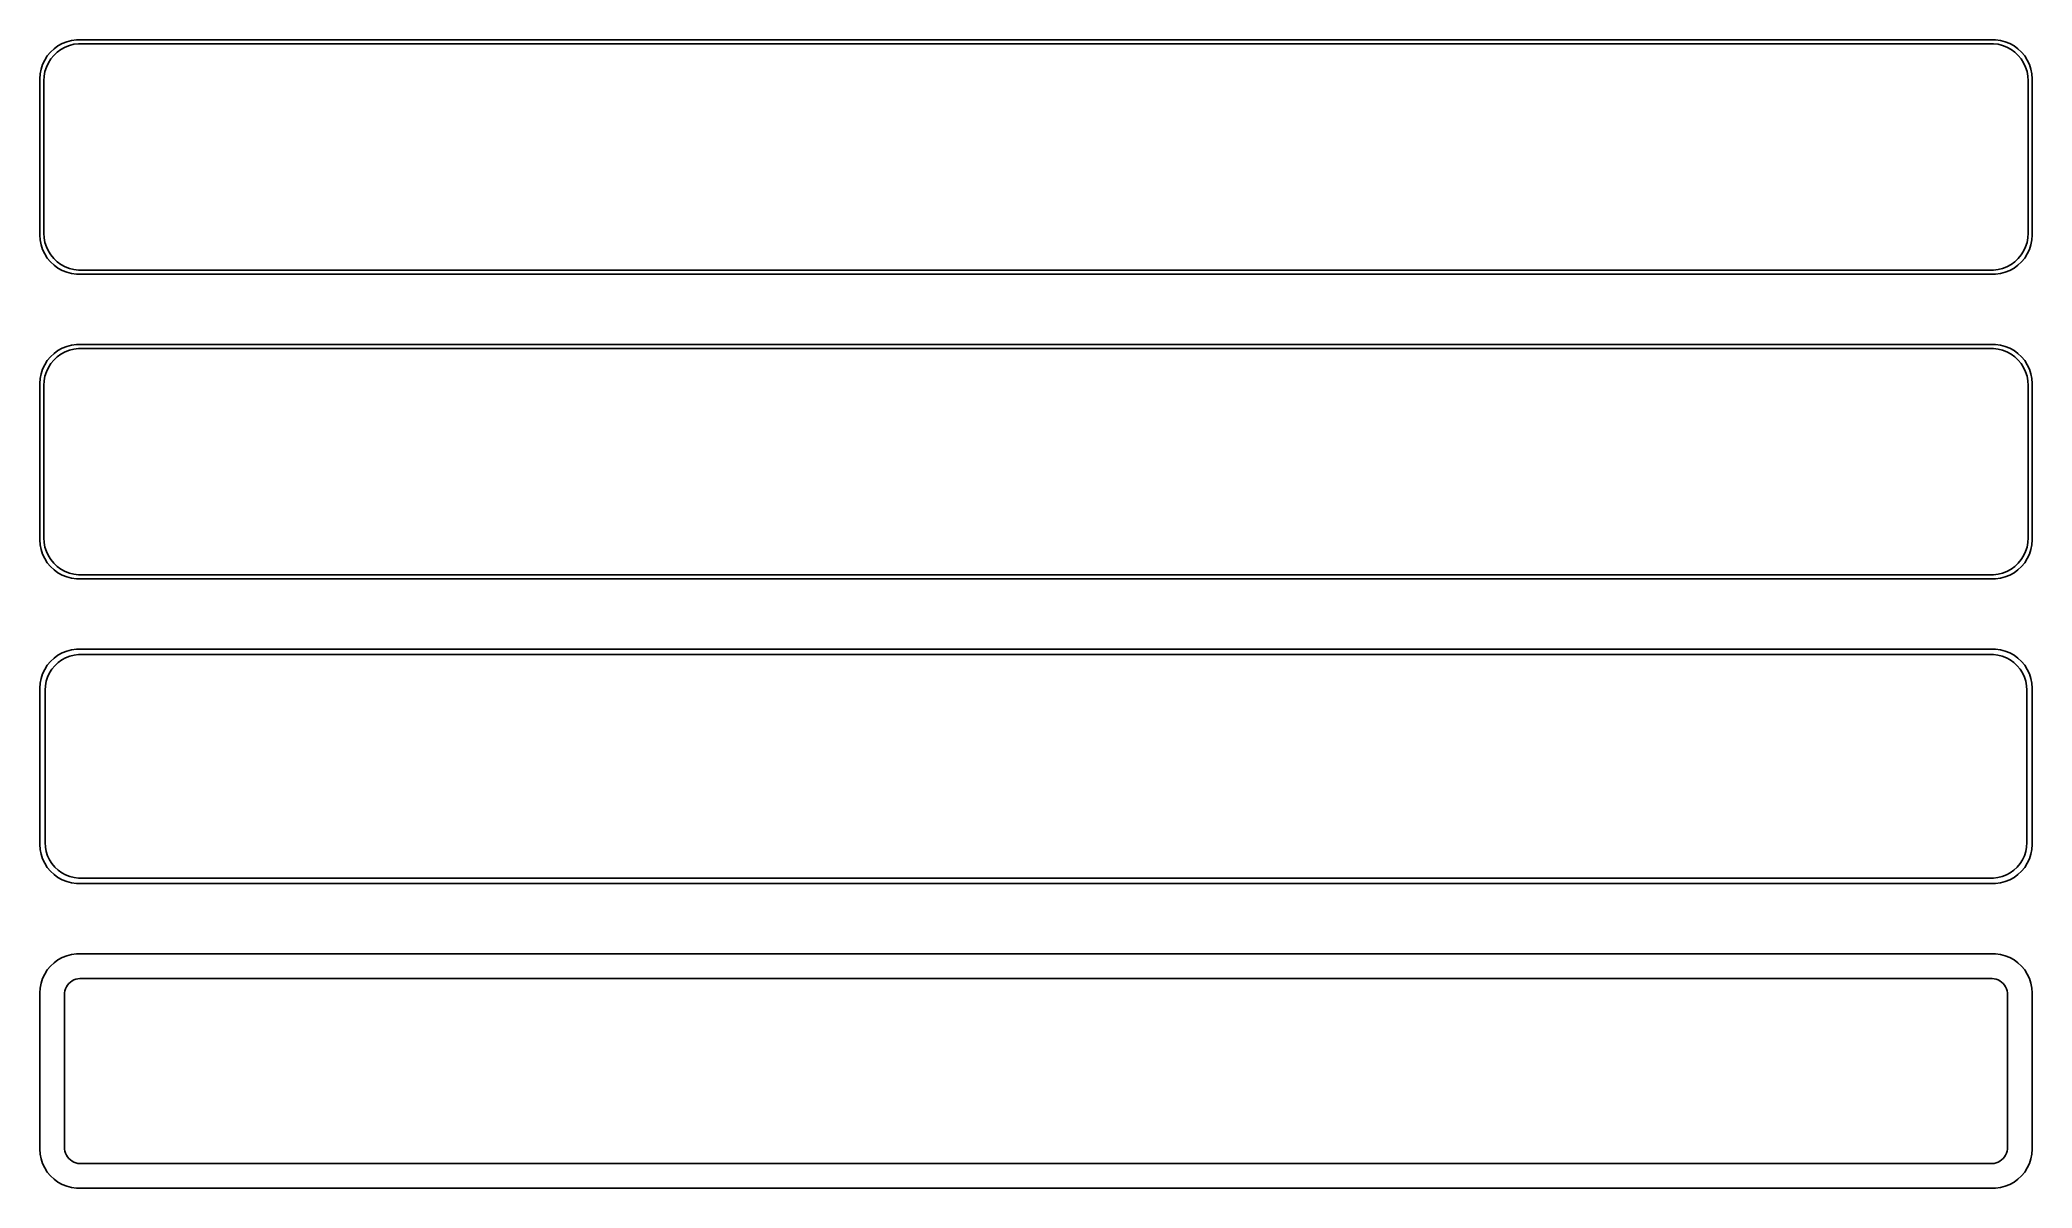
# Model space of a CAD drawing. Header units: metres. Extents: x -128 to 128, y 141 to 288.
import ezdxf

# ---------------------------------------------------------------- set-up
doc = ezdxf.new("R2010")
doc.units = ezdxf.units.M

msp = doc.modelspace()

# ---------------------------------------------------------------- linework, layer by layer
for p, q in [((-126.545, 285.939), (-126.882, 285.409)), ((-126.145, 286.423), (-126.545, 285.939)), ((-125.687, 286.853), (-126.145, 286.423)), ((-126.093, 285.542), (-125.713, 286.002)), ((-125.713, 286.002), (-125.278, 286.41)), ((-125.179, 287.222), (-125.687, 286.853)), ((-125.278, 286.41), (-124.795, 286.761)), ((-124.629, 287.524), (-125.179, 287.222)), ((-124.795, 286.761), (-124.272, 287.048)), ((-124.045, 287.755), (-124.629, 287.524)), ((-124.272, 287.048), (-123.718, 287.268)), ((-123.437, 287.911), (-124.045, 287.755)), ((-123.718, 287.268), (-123.14, 287.416)), ((-122.814, 287.99), (-123.437, 287.911)), ((-123.14, 287.416), (-122.548, 287.491)), ((122.814, 287.99), (-122.814, 287.99)), ((-122.548, 287.491), (122.548, 287.491)), ((122.548, 287.491), (123.14, 287.416)), ((123.437, 287.911), (122.814, 287.99)), ((123.14, 287.416), (123.718, 287.268)), ((124.045, 287.755), (123.437, 287.911)), ((123.718, 287.268), (124.272, 287.048)), ((124.629, 287.524), (124.045, 287.755)), ((124.272, 287.048), (124.795, 286.761)), ((125.179, 287.222), (124.629, 287.524)), ((124.795, 286.761), (125.278, 286.41)), ((125.687, 286.853), (125.179, 287.222)), ((125.278, 286.41), (125.713, 286.002)), ((126.145, 286.423), (125.687, 286.853)), ((125.713, 286.002), (126.093, 285.542)), ((126.545, 285.939), (126.145, 286.423)), ((126.882, 285.409), (126.545, 285.939)), ((-127.461, 283.627), (-127.5, 283)), ((-127.343, 284.243), (-127.461, 283.627)), ((-127.149, 284.841), (-127.343, 284.243)), ((-126.882, 285.409), (-127.149, 284.841)), ((-127, 282.75), (-126.963, 283.345)), ((-126.963, 283.345), (-126.851, 283.931)), ((-126.851, 283.931), (-126.666, 284.499)), ((-126.666, 284.499), (-126.412, 285.038)), ((-126.412, 285.038), (-126.093, 285.542)), ((126.093, 285.542), (126.412, 285.038)), ((126.412, 285.038), (126.666, 284.499)), ((126.666, 284.499), (126.851, 283.931)), ((126.851, 283.931), (126.963, 283.345)), ((127.149, 284.841), (126.882, 285.409)), ((126.963, 283.345), (127, 282.75)), ((127.343, 284.243), (127.149, 284.841)), ((127.461, 283.627), (127.343, 284.243)), ((127.5, 283), (127.461, 283.627)), ((-127.5, 283), (-127.5, 263)), ((-127, 263.25), (-127, 282.75)), ((127, 282.75), (127, 263.25)), ((127.5, 263), (127.5, 283)), ((-127.5, 263), (-127.461, 262.373)), ((-126.963, 262.655), (-127, 263.25)), ((-126.851, 262.069), (-126.963, 262.655)), ((126.963, 262.655), (126.851, 262.069)), ((127, 263.25), (126.963, 262.655)), ((127.461, 262.373), (127.5, 263)), ((-127.461, 262.373), (-127.343, 261.757)), ((-127.343, 261.757), (-127.149, 261.159)), ((-127.149, 261.159), (-126.882, 260.591)), ((-126.882, 260.591), (-126.545, 260.061)), ((-126.666, 261.501), (-126.851, 262.069)), ((-126.412, 260.962), (-126.666, 261.501)), ((-126.093, 260.458), (-126.412, 260.962)), ((-125.713, 259.998), (-126.093, 260.458)), ((126.093, 260.458), (125.713, 259.998)), ((126.412, 260.962), (126.093, 260.458)), ((126.666, 261.501), (126.412, 260.962)), ((126.545, 260.061), (126.882, 260.591)), ((126.851, 262.069), (126.666, 261.501)), ((126.882, 260.591), (127.149, 261.159)), ((127.149, 261.159), (127.343, 261.757)), ((127.343, 261.757), (127.461, 262.373)), ((-126.545, 260.061), (-126.145, 259.577)), ((-126.145, 259.577), (-125.687, 259.147)), ((-125.278, 259.59), (-125.713, 259.998)), ((-125.687, 259.147), (-125.179, 258.778)), ((-124.795, 259.239), (-125.278, 259.59)), ((-125.179, 258.778), (-124.629, 258.476)), ((-124.272, 258.952), (-124.795, 259.239)), ((-124.629, 258.476), (-124.045, 258.245)), ((-123.718, 258.732), (-124.272, 258.952)), ((-124.045, 258.245), (-123.437, 258.089)), ((-123.14, 258.584), (-123.718, 258.732)), ((-123.437, 258.089), (-122.814, 258.01)), ((-122.548, 258.509), (-123.14, 258.584)), ((-122.814, 258.01), (122.814, 258.01)), ((122.548, 258.509), (-122.548, 258.509)), ((123.14, 258.584), (122.548, 258.509)), ((122.814, 258.01), (123.437, 258.089)), ((123.718, 258.732), (123.14, 258.584)), ((123.437, 258.089), (124.045, 258.245)), ((124.272, 258.952), (123.718, 258.732)), ((124.045, 258.245), (124.629, 258.476)), ((124.795, 259.239), (124.272, 258.952)), ((124.629, 258.476), (125.179, 258.778)), ((125.278, 259.59), (124.795, 259.239)), ((125.179, 258.778), (125.687, 259.147)), ((125.713, 259.998), (125.278, 259.59)), ((125.687, 259.147), (126.145, 259.577)), ((126.145, 259.577), (126.545, 260.061)), ((-126.145, 247.423), (-126.545, 246.939)), ((-125.687, 247.853), (-126.145, 247.423)), ((-125.713, 247.002), (-125.278, 247.41)), ((-125.179, 248.222), (-125.687, 247.853)), ((-125.278, 247.41), (-124.795, 247.761)), ((-124.629, 248.524), (-125.179, 248.222)), ((-124.795, 247.761), (-124.272, 248.048)), ((-124.045, 248.755), (-124.629, 248.524)), ((-124.272, 248.048), (-123.718, 248.268)), ((-123.437, 248.911), (-124.045, 248.755)), ((-123.718, 248.268), (-123.14, 248.416)), ((-122.814, 248.99), (-123.437, 248.911)), ((-123.14, 248.416), (-122.548, 248.491)), ((122.814, 248.99), (-122.814, 248.99)), ((-122.548, 248.491), (122.548, 248.491)), ((122.548, 248.491), (123.14, 248.416)), ((123.437, 248.911), (122.814, 248.99)), ((123.14, 248.416), (123.718, 248.268)), ((124.045, 248.755), (123.437, 248.911)), ((123.718, 248.268), (124.272, 248.048)), ((124.629, 248.524), (124.045, 248.755)), ((124.272, 248.048), (124.795, 247.761)), ((125.179, 248.222), (124.629, 248.524)), ((124.795, 247.761), (125.278, 247.41)), ((125.687, 247.853), (125.179, 248.222)), ((125.278, 247.41), (125.713, 247.002)), ((126.145, 247.423), (125.687, 247.853)), ((126.545, 246.939), (126.145, 247.423)), ((-127.343, 245.243), (-127.461, 244.627)), ((-127.149, 245.841), (-127.343, 245.243)), ((-126.882, 246.409), (-127.149, 245.841)), ((-126.963, 244.345), (-126.851, 244.931)), ((-126.545, 246.939), (-126.882, 246.409)), ((-126.851, 244.931), (-126.666, 245.499)), ((-126.666, 245.499), (-126.412, 246.038)), ((-126.412, 246.038), (-126.093, 246.542)), ((-126.093, 246.542), (-125.713, 247.002)), ((125.713, 247.002), (126.093, 246.542)), ((126.093, 246.542), (126.412, 246.038)), ((126.412, 246.038), (126.666, 245.499)), ((126.882, 246.409), (126.545, 246.939)), ((126.666, 245.499), (126.851, 244.931)), ((126.851, 244.931), (126.963, 244.345)), ((127.149, 245.841), (126.882, 246.409)), ((127.343, 245.243), (127.149, 245.841)), ((127.461, 244.627), (127.343, 245.243)), ((-127.461, 244.627), (-127.5, 244)), ((-127.5, 244), (-127.5, 224)), ((-127, 243.75), (-126.963, 244.345)), ((-127, 224.25), (-127, 243.75)), ((126.963, 244.345), (127, 243.75)), ((127, 243.75), (127, 224.25)), ((127.5, 244), (127.461, 244.627)), ((127.5, 224), (127.5, 244)), ((-127.5, 224), (-127.461, 223.373)), ((-127.461, 223.373), (-127.343, 222.757)), ((-127.343, 222.757), (-127.149, 222.159)), ((-127.149, 222.159), (-126.882, 221.591)), ((-126.963, 223.655), (-127, 224.25)), ((-126.851, 223.069), (-126.963, 223.655)), ((-126.666, 222.501), (-126.851, 223.069)), ((-126.412, 221.962), (-126.666, 222.501)), ((-126.093, 221.458), (-126.412, 221.962)), ((126.412, 221.962), (126.093, 221.458)), ((126.666, 222.501), (126.412, 221.962)), ((126.851, 223.069), (126.666, 222.501)), ((126.963, 223.655), (126.851, 223.069)), ((126.882, 221.591), (127.149, 222.159)), ((127, 224.25), (126.963, 223.655)), ((127.149, 222.159), (127.343, 222.757)), ((127.343, 222.757), (127.461, 223.373)), ((127.461, 223.373), (127.5, 224)), ((-126.882, 221.591), (-126.545, 221.061)), ((-126.545, 221.061), (-126.145, 220.577)), ((-126.145, 220.577), (-125.687, 220.147)), ((-125.713, 220.998), (-126.093, 221.458)), ((-125.278, 220.59), (-125.713, 220.998)), ((-125.687, 220.147), (-125.179, 219.778)), ((-124.795, 220.239), (-125.278, 220.59)), ((-125.179, 219.778), (-124.629, 219.476)), ((-124.272, 219.952), (-124.795, 220.239)), ((-124.629, 219.476), (-124.045, 219.245)), ((-123.718, 219.732), (-124.272, 219.952)), ((-123.14, 219.584), (-123.718, 219.732)), ((-122.548, 219.509), (-123.14, 219.584)), ((122.548, 219.509), (-122.548, 219.509)), ((123.14, 219.584), (122.548, 219.509)), ((123.718, 219.732), (123.14, 219.584)), ((124.272, 219.952), (123.718, 219.732)), ((124.045, 219.245), (124.629, 219.476)), ((124.795, 220.239), (124.272, 219.952)), ((124.629, 219.476), (125.179, 219.778)), ((125.278, 220.59), (124.795, 220.239)), ((125.179, 219.778), (125.687, 220.147)), ((125.713, 220.998), (125.278, 220.59)), ((125.687, 220.147), (126.145, 220.577)), ((126.093, 221.458), (125.713, 220.998)), ((126.145, 220.577), (126.545, 221.061)), ((126.545, 221.061), (126.882, 221.591)), ((-124.045, 219.245), (-123.437, 219.089)), ((-123.437, 219.089), (-122.814, 219.01)), ((-122.814, 219.01), (122.814, 219.01)), ((122.814, 219.01), (123.437, 219.089)), ((123.437, 219.089), (124.045, 219.245)), ((-125.179, 209.222), (-125.687, 208.853)), ((-124.629, 209.524), (-125.179, 209.222)), ((-124.045, 209.755), (-124.629, 209.524)), ((-124.199, 208.893), (-123.665, 209.104)), ((-123.437, 209.911), (-124.045, 209.755)), ((-123.665, 209.104), (-123.108, 209.247)), ((-122.814, 209.99), (-123.437, 209.911)), ((-123.108, 209.247), (-122.537, 209.319)), ((122.814, 209.99), (-122.814, 209.99)), ((-122.537, 209.319), (122.537, 209.319)), ((122.537, 209.319), (123.108, 209.247)), ((123.437, 209.911), (122.814, 209.99)), ((123.108, 209.247), (123.665, 209.104)), ((124.045, 209.755), (123.437, 209.911)), ((123.665, 209.104), (124.199, 208.893)), ((124.629, 209.524), (124.045, 209.755)), ((125.179, 209.222), (124.629, 209.524)), ((125.687, 208.853), (125.179, 209.222)), ((-127.149, 206.841), (-127.343, 206.243)), ((-126.882, 207.409), (-127.149, 206.841)), ((-126.545, 207.939), (-126.882, 207.409)), ((-126.145, 208.423), (-126.545, 207.939)), ((-126.507, 206.435), (-126.262, 206.956)), ((-126.262, 206.956), (-125.954, 207.441)), ((-125.687, 208.853), (-126.145, 208.423)), ((-125.954, 207.441), (-125.588, 207.884)), ((-125.588, 207.884), (-125.168, 208.278)), ((-125.168, 208.278), (-124.703, 208.616)), ((-124.703, 208.616), (-124.199, 208.893)), ((124.199, 208.893), (124.703, 208.616)), ((124.703, 208.616), (125.168, 208.278)), ((125.168, 208.278), (125.588, 207.884)), ((125.588, 207.884), (125.954, 207.441)), ((126.145, 208.423), (125.687, 208.853)), ((125.954, 207.441), (126.262, 206.956)), ((126.545, 207.939), (126.145, 208.423)), ((126.262, 206.956), (126.507, 206.435)), ((126.882, 207.409), (126.545, 207.939)), ((127.149, 206.841), (126.882, 207.409)), ((127.343, 206.243), (127.149, 206.841)), ((-127.461, 205.627), (-127.5, 205)), ((-127.5, 205), (-127.5, 185)), ((-127.343, 206.243), (-127.461, 205.627)), ((-126.828, 204.75), (-126.792, 205.324)), ((-126.828, 185.25), (-126.828, 204.75)), ((-126.792, 205.324), (-126.685, 205.889)), ((-126.685, 205.889), (-126.507, 206.435)), ((126.507, 206.435), (126.685, 205.889)), ((126.685, 205.889), (126.792, 205.324)), ((126.792, 205.324), (126.828, 204.75)), ((126.828, 204.75), (126.828, 185.25)), ((127.461, 205.627), (127.343, 206.243)), ((127.5, 205), (127.461, 205.627)), ((127.5, 185), (127.5, 205)), ((-127.5, 185), (-127.461, 184.373)), ((-127.461, 184.373), (-127.343, 183.757)), ((-127.343, 183.757), (-127.149, 183.159)), ((-126.792, 184.676), (-126.828, 185.25)), ((-126.685, 184.111), (-126.792, 184.676)), ((-126.507, 183.565), (-126.685, 184.111)), ((126.685, 184.111), (126.507, 183.565)), ((126.792, 184.676), (126.685, 184.111)), ((126.828, 185.25), (126.792, 184.676)), ((127.149, 183.159), (127.343, 183.757)), ((127.343, 183.757), (127.461, 184.373)), ((127.461, 184.373), (127.5, 185)), ((-127.149, 183.159), (-126.882, 182.591)), ((-126.882, 182.591), (-126.545, 182.061)), ((-126.545, 182.061), (-126.145, 181.577)), ((-126.262, 183.044), (-126.507, 183.565)), ((-125.954, 182.559), (-126.262, 183.044)), ((-126.145, 181.577), (-125.687, 181.147)), ((-125.588, 182.116), (-125.954, 182.559)), ((-125.687, 181.147), (-125.179, 180.778)), ((-125.168, 181.722), (-125.588, 182.116)), ((-124.703, 181.384), (-125.168, 181.722)), ((-124.199, 181.107), (-124.703, 181.384)), ((-123.665, 180.896), (-124.199, 181.107)), ((124.199, 181.107), (123.665, 180.896)), ((124.703, 181.384), (124.199, 181.107)), ((125.168, 181.722), (124.703, 181.384)), ((125.588, 182.116), (125.168, 181.722)), ((125.179, 180.778), (125.687, 181.147)), ((125.954, 182.559), (125.588, 182.116)), ((125.687, 181.147), (126.145, 181.577)), ((126.262, 183.044), (125.954, 182.559)), ((126.145, 181.577), (126.545, 182.061)), ((126.507, 183.565), (126.262, 183.044)), ((126.545, 182.061), (126.882, 182.591)), ((126.882, 182.591), (127.149, 183.159)), ((-125.179, 180.778), (-124.629, 180.476)), ((-124.629, 180.476), (-124.045, 180.245)), ((-124.045, 180.245), (-123.437, 180.089)), ((-123.108, 180.753), (-123.665, 180.896)), ((-123.437, 180.089), (-122.814, 180.01)), ((-122.537, 180.681), (-123.108, 180.753)), ((-122.814, 180.01), (122.814, 180.01)), ((122.537, 180.681), (-122.537, 180.681)), ((123.108, 180.753), (122.537, 180.681)), ((122.814, 180.01), (123.437, 180.089)), ((123.665, 180.896), (123.108, 180.753)), ((123.437, 180.089), (124.045, 180.245)), ((124.045, 180.245), (124.629, 180.476)), ((124.629, 180.476), (125.179, 180.778)), ((-123.437, 170.911), (-124.045, 170.755)), ((-122.814, 170.99), (-123.437, 170.911)), ((122.814, 170.99), (-122.814, 170.99)), ((123.437, 170.911), (122.814, 170.99)), ((124.045, 170.755), (123.437, 170.911)), ((-126.882, 168.409), (-127.149, 167.841)), ((-126.545, 168.939), (-126.882, 168.409)), ((-126.145, 169.423), (-126.545, 168.939)), ((-125.687, 169.853), (-126.145, 169.423)), ((-125.179, 170.222), (-125.687, 169.853)), ((-124.629, 170.524), (-125.179, 170.222)), ((-124.045, 170.755), (-124.629, 170.524)), ((124.629, 170.524), (124.045, 170.755)), ((125.179, 170.222), (124.629, 170.524)), ((125.687, 169.853), (125.179, 170.222)), ((126.145, 169.423), (125.687, 169.853)), ((126.545, 168.939), (126.145, 169.423)), ((126.882, 168.409), (126.545, 168.939)), ((127.149, 167.841), (126.882, 168.409)), ((-127.461, 166.627), (-127.5, 166)), ((-127.5, 166), (-127.5, 146)), ((-127.343, 167.243), (-127.461, 166.627)), ((-127.149, 167.841), (-127.343, 167.243)), ((-124.36, 165.75), (-124.343, 166.014)), ((-124.36, 146.25), (-124.36, 165.75)), ((-124.343, 166.014), (-124.293, 166.275)), ((-124.293, 166.275), (-124.211, 166.527)), ((-124.211, 166.527), (-124.099, 166.766)), ((-124.099, 166.766), (-123.957, 166.99)), ((-123.957, 166.99), (-123.788, 167.194)), ((-123.788, 167.194), (-123.595, 167.375)), ((-123.595, 167.375), (-123.38, 167.531)), ((-123.38, 167.531), (-123.148, 167.659)), ((-123.148, 167.659), (-122.902, 167.756)), ((-122.902, 167.756), (-122.645, 167.822)), ((-122.645, 167.822), (-122.382, 167.855)), ((-122.382, 167.855), (122.382, 167.855)), ((122.382, 167.855), (122.645, 167.822)), ((122.645, 167.822), (122.902, 167.756)), ((122.902, 167.756), (123.148, 167.659)), ((123.148, 167.659), (123.38, 167.531)), ((123.38, 167.531), (123.595, 167.375)), ((123.595, 167.375), (123.788, 167.194)), ((123.788, 167.194), (123.957, 166.99)), ((123.957, 166.99), (124.099, 166.766)), ((124.099, 166.766), (124.211, 166.527)), ((124.211, 166.527), (124.293, 166.275)), ((124.293, 166.275), (124.343, 166.014)), ((124.343, 166.014), (124.36, 165.75)), ((124.36, 165.75), (124.36, 146.25)), ((127.343, 167.243), (127.149, 167.841)), ((127.461, 166.627), (127.343, 167.243)), ((127.5, 166), (127.461, 166.627)), ((127.5, 146), (127.5, 166)), ((-127.5, 146), (-127.461, 145.373)), ((-127.461, 145.373), (-127.343, 144.757)), ((-124.343, 145.986), (-124.36, 146.25)), ((-124.293, 145.725), (-124.343, 145.986)), ((-124.211, 145.473), (-124.293, 145.725)), ((-124.099, 145.234), (-124.211, 145.473)), ((124.211, 145.473), (124.099, 145.234)), ((124.293, 145.725), (124.211, 145.473)), ((124.343, 145.986), (124.293, 145.725)), ((124.36, 146.25), (124.343, 145.986)), ((127.343, 144.757), (127.461, 145.373)), ((127.461, 145.373), (127.5, 146)), ((-127.343, 144.757), (-127.149, 144.159)), ((-127.149, 144.159), (-126.882, 143.591)), ((-126.882, 143.591), (-126.545, 143.061)), ((-126.545, 143.061), (-126.145, 142.577)), ((-123.957, 145.01), (-124.099, 145.234)), ((-123.788, 144.806), (-123.957, 145.01)), ((-123.595, 144.625), (-123.788, 144.806)), ((-123.38, 144.469), (-123.595, 144.625)), ((-123.148, 144.341), (-123.38, 144.469)), ((-122.902, 144.244), (-123.148, 144.341)), ((-122.645, 144.178), (-122.902, 144.244)), ((-122.382, 144.145), (-122.645, 144.178)), ((122.382, 144.145), (-122.382, 144.145)), ((122.645, 144.178), (122.382, 144.145)), ((122.902, 144.244), (122.645, 144.178)), ((123.148, 144.341), (122.902, 144.244)), ((123.38, 144.469), (123.148, 144.341)), ((123.595, 144.625), (123.38, 144.469)), ((123.788, 144.806), (123.595, 144.625)), ((123.957, 145.01), (123.788, 144.806)), ((124.099, 145.234), (123.957, 145.01)), ((126.145, 142.577), (126.545, 143.061)), ((126.545, 143.061), (126.882, 143.591)), ((126.882, 143.591), (127.149, 144.159)), ((127.149, 144.159), (127.343, 144.757)), ((-126.145, 142.577), (-125.687, 142.147)), ((-125.687, 142.147), (-125.179, 141.778)), ((-125.179, 141.778), (-124.629, 141.476)), ((-124.629, 141.476), (-124.045, 141.245)), ((-124.045, 141.245), (-123.437, 141.089)), ((-123.437, 141.089), (-122.814, 141.01)), ((-122.814, 141.01), (122.814, 141.01)), ((122.814, 141.01), (123.437, 141.089)), ((123.437, 141.089), (124.045, 141.245)), ((124.045, 141.245), (124.629, 141.476)), ((124.629, 141.476), (125.179, 141.778)), ((125.179, 141.778), (125.687, 142.147)), ((125.687, 142.147), (126.145, 142.577))]:
    msp.add_line(p, q)

doc.saveas('drawing.dxf')
